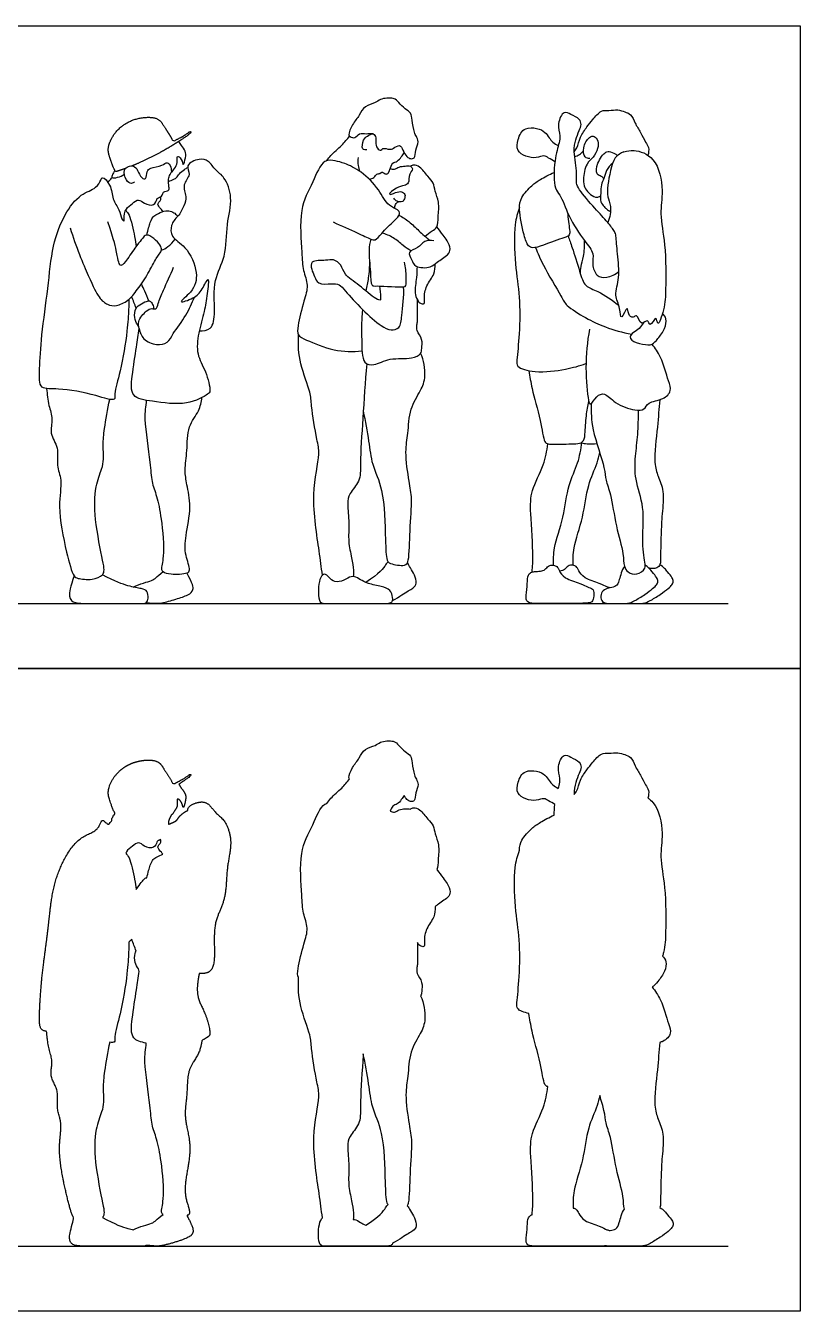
# Model space of a CAD drawing. Header units: millimetres. Extents: x 1 to 7, y 0.3 to 34.9.
# Drawn here: x 3.062 to 5.786, y 20.38 to 24.901 of the extents above; entities that cross this region are included whole.
import ezdxf

# ---------------------------------------------------------------- set-up
doc = ezdxf.new("R2010")
doc.units = ezdxf.units.MM
for name, color, linetype, true_color in [('AG-DIAGRAM', 7, 'Continuous', 0xfecc66), ('AG-OUTLINE', 7, 'Continuous', 0x8000ff), ('AG-PEOPLE', 7, 'Continuous', 0x66ccff), ('X-VPRT', 6, 'Continuous', 0xff00ff)]:
    doc.layers.add(name, color=color, linetype=linetype, true_color=true_color)

msp = doc.modelspace()

# ---------------------------------------------------------------- linework, layer by layer
at = {"layer": 'AG-DIAGRAM'}
for points in [[(1.2653, 22.8691), (5.5325, 22.8691)], [(1.2653, 20.6085), (5.5325, 20.6085)]]:
    msp.add_lwpolyline(points, dxfattribs=at)
at = {"layer": 'AG-OUTLINE'}
for points, knots in [([(4.502, 21.8028), (4.5043, 21.8047), (4.5159, 21.8149), (4.5476, 21.8328), (4.5585, 21.855), (4.5444, 21.8855), (4.5302, 21.9036), (4.5153, 21.9237), (4.5075, 21.9333), (4.5119, 21.9414), (4.5117, 21.9693), (4.5182, 22.0203), (4.5005, 22.0571), (4.498, 22.0889), (4.476, 22.1103), (4.4504, 22.1449), (4.4277, 22.1529), (4.4188, 22.1484), (4.4152, 22.146), (4.41, 22.1483), (4.3959, 22.1466), (4.375, 22.1456), (4.3598, 22.1327), (4.3484, 22.1369), (4.3438, 22.1393), (4.3461, 22.146), (4.3524, 22.1596), (4.3694, 22.162), (4.3833, 22.1796), (4.3902, 22.1887), (4.3933, 22.1936), (4.3962, 22.1884), (4.4031, 22.178), (4.4148, 22.1718), (4.4325, 22.1735), (4.4322, 22.2042), (4.4458, 22.2315), (4.4358, 22.2516), (4.4274, 22.266), (4.4207, 22.3084), (4.4183, 22.3342), (4.395, 22.3479), (4.3733, 22.3702), (4.3576, 22.3894), (4.3073, 22.3842), (4.2928, 22.3676), (4.2517, 22.3605), (4.2365, 22.3237), (4.2106, 22.2959), (4.1964, 22.2593), (4.1997, 22.2538), (4.2011, 22.2526), (4.1923, 22.2413), (4.1756, 22.2201), (4.1342, 22.1857), (4.1258, 22.1726), (4.1214, 22.1663), (4.1189, 22.1656), (4.0986, 22.1569), (4.0706, 22.0836), (4.02, 21.996), (4.0342, 21.8449), (4.0351, 21.782), (4.0583, 21.7262), (4.0392, 21.6724), (4.0191, 21.5887), (4.0165, 21.5608), (4.0209, 21.5534), (4.0202, 21.5193), (4.022, 21.454), (4.0656, 21.3506), (4.0653, 21.3055), (4.0849, 21.1833), (4.0997, 21.1336), (4.0618, 20.989), (4.0952, 20.795), (4.1013, 20.737), (4.1055, 20.7085), (4.1009, 20.7046), (4.0935, 20.6887), (4.0895, 20.6461), (4.0935, 20.621), (4.098, 20.6148), (4.1025, 20.6085), (4.1163, 20.6085), (4.2004, 20.6085), (4.3099, 20.6085), (4.3466, 20.6085), (4.3518, 20.6162), (4.3525, 20.6195), (4.3652, 20.6252), (4.3947, 20.6466), (4.4287, 20.6638), (4.4377, 20.6771), (4.4309, 20.7102), (4.4153, 20.7315), (4.4079, 20.7473), (4.404, 20.7508), (4.4055, 20.7535), (4.4116, 20.7737), (4.4122, 20.8743), (4.4225, 20.9767), (4.41, 21.0363), (4.3944, 21.1433), (4.408, 21.2053), (4.4103, 21.2936), (4.4519, 21.3556), (4.4717, 21.4078), (4.4625, 21.4644), (4.451, 21.489), (4.4538, 21.4936), (4.4545, 21.506), (4.4595, 21.5383), (4.4357, 21.5662), (4.4378, 21.5896), (4.4411, 21.6038), (4.4402, 21.654), (4.4395, 21.6741), (4.4394, 21.6765), (4.442, 21.6709), (4.4508, 21.6621), (4.4676, 21.6608), (4.4617, 21.6851), (4.4696, 21.7276), (4.5011, 21.7654), (4.5021, 21.7909), (4.502, 21.8028)], [2.187071, 2.187071, 2.187071, 2.187071, 2.283401, 2.66386, 2.931815, 3.245631, 3.52645, 3.872841, 3.872841, 3.872841, 4.208731, 4.619867, 4.980589, 5.289709, 5.602007, 5.976421, 6.241024, 6.445112, 6.445112, 6.445112, 6.692851, 6.954512, 7.196615, 7.421501, 7.421501, 7.421501, 7.651966, 7.883214, 8.145457, 8.384148, 8.384148, 8.384148, 8.572297, 8.790205, 8.994123, 9.291147, 9.605549, 9.856839, 10.092253, 10.463053, 10.747649, 11.031175, 11.348213, 11.624481, 12.005769, 12.276047, 12.621033, 12.966296, 13.332101, 13.677759, 13.788735, 13.788735, 13.788735, 14.160342, 14.570413, 14.843773, 14.843773, 14.843773, 14.915356, 15.435761, 16.027583, 16.715013, 17.173084, 17.589776, 18.020547, 18.553775, 18.878544, 18.878544, 18.878544, 19.453829, 20.035929, 20.436639, 21.05203, 21.468918, 22.149184, 22.950796, 23.480406, 23.480406, 23.480406, 23.61399, 23.747575, 23.88116, 23.88116, 23.88116, 24.014744, 24.148329, 24.281913, 24.415498, 24.485582, 24.485582, 24.485582, 24.540978, 24.646024, 24.751069, 24.856114, 24.96116, 25.046778, 25.046778, 25.046778, 25.156769, 25.660265, 26.240494, 26.69478, 27.272853, 27.736549, 28.261092, 28.746229, 29.166413, 29.680072, 29.680072, 29.680072, 29.900726, 30.221491, 30.558355, 30.815954, 31.039724, 31.497176, 31.56443, 31.56443, 31.56443, 31.809207, 31.99828, 32.245382, 32.623035, 33.018217, 33.358312, 33.358312, 33.358312, 33.358312]), ([(5.3019, 21.6291), (5.3031, 21.6332), (5.3118, 21.6656), (5.313, 21.7133), (5.3147, 21.8711), (5.2898, 21.9775), (5.307, 22.0587), (5.2888, 22.1534), (5.2566, 22.1807), (5.2501, 22.185), (5.2531, 22.1934), (5.255, 22.2133), (5.2413, 22.2309), (5.2249, 22.2662), (5.2043, 22.2962), (5.1931, 22.3303), (5.1684, 22.3375), (5.1446, 22.3468), (5.1133, 22.3411), (5.085, 22.3452), (5.0555, 22.3097), (5.0355, 22.2852), (5.0113, 22.2501), (5.0024, 22.2109), (4.9948, 22.2016), (4.9915, 22.1971), (4.9907, 22.2142), (4.9947, 22.238), (5.0085, 22.2711), (5.0174, 22.293), (5.0108, 22.3141), (4.9796, 22.3276), (4.953, 22.3434), (4.9297, 22.2948), (4.9433, 22.2534), (4.9397, 22.2357), (4.9361, 22.2225), (4.9352, 22.219), (4.9282, 22.2219), (4.9146, 22.2302), (4.9034, 22.2468), (4.8882, 22.2679), (4.8644, 22.2812), (4.8108, 22.2829), (4.7926, 22.2421), (4.7856, 22.2019), (4.8215, 22.1786), (4.8577, 22.1736), (4.8844, 22.1868), (4.9012, 22.1743), (4.9163, 22.1667), (4.9233, 22.1619), (4.9218, 22.15), (4.9207, 22.1371), (4.9203, 22.1246), (4.9037, 22.1176), (4.8716, 22.0997), (4.8413, 22.0801), (4.8044, 22.0387), (4.7988, 22.0152), (4.7988, 22.0012), (4.7922, 21.9814), (4.7784, 21.9409), (4.7816, 21.7986), (4.8015, 21.6879), (4.7991, 21.5623), (4.7903, 21.4689), (4.7871, 21.441), (4.8141, 21.4307), (4.8321, 21.4272), (4.8353, 21.4063), (4.8411, 21.3636), (4.8729, 21.2579), (4.884, 21.1774), (4.8932, 21.171), (4.8986, 21.17), (4.895, 21.1451), (4.8865, 21.0942), (4.8366, 21.0042), (4.8371, 20.9272), (4.8482, 20.7777), (4.8447, 20.7414), (4.8433, 20.7194), (4.8419, 20.7191), (4.8368, 20.7171), (4.8264, 20.7071), (4.8264, 20.6686), (4.8188, 20.6257), (4.8286, 20.6085), (4.8708, 20.6085), (4.9174, 20.6085), (4.9447, 20.6085), (4.9447, 20.6085), (4.9638, 20.6085), (5.0115, 20.6085), (5.0795, 20.6085), (5.0986, 20.6096), (5.1041, 20.6099), (5.1044, 20.6098), (5.1133, 20.6085), (5.1346, 20.6085), (5.1596, 20.6085), (5.1687, 20.6089), (5.169, 20.609), (5.1762, 20.6085), (5.1973, 20.6085), (5.2369, 20.6085), (5.2545, 20.6155), (5.2954, 20.6406), (5.3242, 20.6626), (5.3363, 20.6743), (5.3415, 20.6864), (5.3366, 20.6995), (5.3212, 20.7175), (5.3055, 20.7368), (5.2925, 20.7447), (5.2925, 20.745), (5.2956, 20.7527), (5.2947, 20.7804), (5.2966, 20.8522), (5.2995, 20.9229), (5.3094, 21.0022), (5.2856, 21.0566), (5.2694, 21.1054), (5.2852, 21.233), (5.2892, 21.2933), (5.2924, 21.3253), (5.2959, 21.3264), (5.314, 21.3331), (5.3361, 21.3573), (5.3211, 21.3929), (5.2984, 21.4776), (5.2764, 21.506), (5.265, 21.5205), (5.2712, 21.5238), (5.287, 21.5408), (5.3112, 21.574), (5.3177, 21.6098), (5.3072, 21.6236), (5.3019, 21.6291)], [-3.848394, -3.848394, -3.848394, -3.848394, -3.777425, -3.281617, -2.569018, -1.967914, -1.445652, -0.835992, -0.693838, -0.693838, -0.693838, -0.395509, -0.128331, 0.226288, 0.58158, 0.911751, 1.188791, 1.47733, 1.796423, 2.092109, 2.464789, 2.79657, 3.171245, 3.530256, 3.764979, 3.764979, 3.764979, 4.138639, 4.477018, 4.74996, 4.998026, 5.332466, 5.613697, 5.989416, 6.366163, 6.651914, 6.744037, 6.744037, 6.744037, 7.018815, 7.272397, 7.566256, 7.909122, 8.21414, 8.63002, 8.99711, 9.293761, 9.631805, 9.931241, 10.178751, 10.469715, 10.469715, 10.469715, 10.66771, 10.66771, 10.66771, 11.08967, 11.441663, 11.861722, 12.188596, 12.188596, 12.188596, 12.642846, 13.315243, 13.938809, 14.589228, 15.139154, 15.413108, 15.744054, 15.744054, 15.744054, 16.200854, 16.814377, 17.315794, 17.517844, 17.517844, 17.517844, 17.992659, 18.543393, 19.047882, 19.728341, 20.098449, 20.098449, 20.098449, 20.136262, 20.237584, 20.338905, 20.440226, 20.541547, 20.642868, 20.740655, 20.740655, 20.740655, 20.740685, 20.842006, 20.943328, 20.946039, 20.946039, 20.946039, 20.949657, 21.042219, 21.107796, 21.110132, 21.110132, 21.110132, 21.172179, 21.264741, 21.357302, 21.449864, 21.542425, 21.634987, 21.727548, 21.82011, 21.912671, 22.005233, 22.005233, 22.005233, 22.014612, 22.341657, 22.829456, 23.324241, 23.831898, 24.260514, 24.668867, 25.308771, 25.872713, 25.872713, 25.872713, 25.955921, 26.31349, 26.654445, 27.188236, 27.61454, 27.61454, 27.61454, 27.91997, 28.296051, 28.628719, 28.903938, 28.903938, 28.903938, 28.903938]), ([(3.5444, 21.9871), (3.537, 21.9846), (3.5203, 21.9761), (3.5097, 21.9702), (3.5008, 21.953), (3.492, 21.9231), (3.4873, 21.9044), (3.4853, 21.9043), (3.4791, 21.902), (3.4701, 21.8895), (3.458, 21.8747), (3.45, 21.8636), (3.4485, 21.8756), (3.4455, 21.8968), (3.4285, 21.9768), (3.4179, 21.986), (3.4136, 21.9914), (3.4143, 21.9928), (3.42, 22.003), (3.4363, 22.0139), (3.4591, 22.0341), (3.4782, 22.0132), (3.5143, 22.0047), (3.523, 22.0297), (3.5253, 22.0344), (3.5321, 22.0367), (3.5354, 22.0387), (3.5369, 22.0359), (3.5397, 22.0284), (3.5288, 22.0212), (3.5245, 22.0088), (3.5401, 21.9942), (3.5427, 21.9894), (3.5444, 21.9871)], [-0.312667, -0.312667, -0.312667, -0.312667, -0.243125, -0.162083, -0.081042, 0, 0, 0, 0.064417, 0.230812, 0.373956, 0.373956, 0.373956, 0.722464, 1.231886, 1.494615, 1.494615, 1.494615, 1.541019, 1.85323, 2.141178, 2.427314, 2.753558, 3.019275, 3.156704, 3.314893, 3.314893, 3.314893, 3.493216, 3.689687, 3.883279, 4.138878, 4.308957, 4.308957, 4.308957, 4.308957]), ([(3.4859, 21.323), (3.4831, 21.3009), (3.4756, 21.2582), (3.5011, 21.105), (3.5025, 21.0393), (3.5246, 20.9832), (3.5398, 20.9063), (3.5518, 20.7801), (3.5361, 20.7293), (3.5421, 20.7225), (3.5452, 20.7205), (3.5191, 20.7019), (3.5175, 20.688), (3.4632, 20.6793), (3.4401, 20.6664), (3.4344, 20.6676), (3.4096, 20.6736), (3.377, 20.6854), (3.3314, 20.7095), (3.336, 20.7146), (3.3388, 20.7286), (3.3313, 20.7644), (3.3025, 20.9067), (3.3032, 21.0149), (3.3296, 21.0797), (3.3374, 21.1161), (3.3321, 21.1675), (3.3388, 21.2248), (3.3494, 21.2926), (3.3574, 21.3264), (3.3646, 21.3251), (3.3779, 21.3249), (3.3718, 21.3517), (3.3979, 21.4297), (3.419, 21.5633), (3.424, 21.6403), (3.4244, 21.6662), (3.4244, 21.6782), (3.428, 21.6812), (3.4315, 21.6846), (3.4349, 21.6882), (3.4372, 21.6813), (3.4421, 21.6675), (3.4476, 21.6537), (3.4505, 21.6468), (3.4489, 21.6444), (3.4433, 21.6328), (3.4452, 21.6057), (3.4535, 21.591), (3.4585, 21.5843), (3.4591, 21.5813), (3.4599, 21.5783), (3.4608, 21.5753), (3.4574, 21.5537), (3.4508, 21.5104), (3.4364, 21.4116), (3.4287, 21.3373), (3.4664, 21.3264), (3.4859, 21.323)], [0, 0, 0, 0, 0.473626, 1.187249, 1.665364, 2.093402, 2.615255, 3.277683, 3.674272, 3.854083, 3.854083, 3.854083, 4.0679, 4.281717, 4.281717, 4.281717, 4.341293, 4.518779, 4.518779, 4.518779, 4.766187, 5.105886, 5.803751, 6.423706, 6.890904, 7.239623, 7.64286, 8.087541, 8.678364, 8.678364, 8.678364, 8.850243, 9.105646, 9.631241, 10.32172, 10.82622, 11.172531, 11.172531, 11.172531, 11.222823, 11.222823, 11.222823, 11.493892, 11.767417, 11.767417, 11.767417, 11.868134, 12.19564, 12.485749, 12.485749, 12.485749, 12.593782, 12.593782, 12.593782, 13.063318, 13.651696, 14.123507, 14.480557, 14.480557, 14.480557, 14.480557]), ([(4.2492, 21.2857), (4.2555, 21.2504), (4.2697, 21.1807), (4.2774, 21.0949), (4.3237, 21.0091), (4.3261, 20.8507), (4.3295, 20.7681), (4.335, 20.7565), (4.3362, 20.755), (4.3338, 20.7529), (4.3251, 20.7407), (4.3077, 20.7134), (4.2577, 20.6826), (4.2503, 20.6857), (4.2374, 20.6935), (4.2236, 20.7022), (4.2153, 20.7031), (4.214, 20.7031), (4.2147, 20.7108), (4.2159, 20.727), (4.2083, 20.7703), (4.1948, 20.8271), (4.2008, 20.8901), (4.1923, 20.9577), (4.1982, 20.9967), (4.2412, 21.0388), (4.2373, 21.1067), (4.2442, 21.2104), (4.2487, 21.2771), (4.2492, 21.2857)], [0, 0, 0, 0, 0.590024, 1.108212, 1.671123, 2.393172, 2.803459, 2.887212, 2.887212, 2.887212, 2.930975, 3.032876, 3.032876, 3.032876, 3.128509, 3.262094, 3.286281, 3.286281, 3.286281, 3.560105, 3.932292, 4.368269, 4.826497, 5.292273, 5.642305, 6.056301, 6.510064, 7.224911, 7.330964, 7.330964, 7.330964, 7.330964]), ([(4.9873, 20.7429), (4.987, 20.7634), (4.9859, 20.806), (5.0253, 20.9129), (5.0356, 21.0236), (5.0691, 21.0896), (5.0785, 21.1267), (5.0809, 21.1387), (5.087, 21.119), (5.1003, 21.0759), (5.1003, 21.0425), (5.1229, 20.989), (5.1358, 20.8814), (5.1659, 20.7878), (5.1647, 20.7507), (5.1679, 20.739), (5.168, 20.7387), (5.1584, 20.7266), (5.1486, 20.6851), (5.1398, 20.6681), (5.1248, 20.6652), (5.117, 20.6636), (5.1164, 20.6635), (5.1133, 20.6645), (5.1031, 20.6671), (5.0869, 20.6779), (5.0208, 20.6978), (5.007, 20.7256), (4.9987, 20.7397), (4.992, 20.7424), (4.9873, 20.7429)], [0, 0, 0, 0, 0.436517, 1.026564, 1.62017, 2.133633, 2.371309, 2.371309, 2.371309, 2.657492, 3.040659, 3.460384, 4.065953, 4.641886, 5.02383, 5.033539, 5.033539, 5.033539, 5.1261, 5.218662, 5.311223, 5.318403, 5.318403, 5.318403, 5.37056, 5.471881, 5.573202, 5.674523, 5.775844, 5.872055, 5.872055, 5.872055, 5.872055])]:
    msp.add_open_spline(points, degree=3, knots=knots, dxfattribs=at)
msp.add_rational_spline([(3.6722, 21.5674), (3.6855, 21.5668), (3.7206, 21.5698), (3.7287, 21.6392), (3.7189, 21.7479), (3.7693, 21.8275), (3.7661, 21.9425), (3.7921, 22.0319), (3.7641, 22.1081), (3.7296, 22.1304), (3.7057, 22.1676), (3.6731, 22.1752), (3.6326, 22.1573), (3.6316, 22.1438), (3.6318, 22.1417), (3.6276, 22.1397), (3.6196, 22.1351), (3.601, 22.1207), (3.5935, 22.1053), (3.5825, 22.1006), (3.5703, 22.0947), (3.5638, 22.0927), (3.5637, 22.0954), (3.564, 22.105), (3.569, 22.1166), (3.5729, 22.1234), (3.575, 22.1264), (3.575, 22.1264), (3.5767, 22.1256), (3.5857, 22.141), (3.5983, 22.1567), (3.5901, 22.1884), (3.6122, 22.1723), (3.6154, 22.1403), (3.625, 22.1792), (3.6257, 22.1986), (3.6089, 22.2196), (3.6035, 22.2289), (3.6004, 22.2336), (3.6224, 22.2477), (3.6488, 22.266), (3.6385, 22.269), (3.6274, 22.2579), (3.6013, 22.2444), (3.5846, 22.2359), (3.5834, 22.2352), (3.582, 22.2351), (3.5807, 22.2356), (3.5793, 22.236), (3.5783, 22.2369), (3.5777, 22.2382), (3.5696, 22.2548), (3.5477, 22.2852), (3.5277, 22.324), (3.435, 22.3161), (3.3829, 22.2746), (3.3617, 22.2429), (3.3484, 22.2069), (3.3578, 22.1749), (3.3684, 22.1447), (3.3757, 22.1306), (3.3718, 22.1264), (3.3674, 22.1171), (3.3633, 22.1083), (3.3652, 22.1065), (3.3653, 22.1064), (3.3641, 22.1046), (3.3615, 22.1011), (3.3542, 22.0941), (3.3501, 22.0911), (3.3437, 22.0998), (3.3305, 22.1112), (3.3254, 22.0952), (3.3096, 22.0662), (3.2503, 22.0493), (3.1948, 21.9744), (3.1531, 21.8646), (3.1412, 21.7154), (3.117, 21.5594), (3.1104, 21.4384), (3.1092, 21.3959), (3.1141, 21.3695), (3.1288, 21.3653), (3.1352, 21.3644), (3.137, 21.3446), (3.1405, 21.3051), (3.16, 21.2579), (3.1427, 21.2055), (3.1808, 21.1567), (3.1671, 21.0937), (3.1929, 21.0406), (3.1711, 20.9466), (3.2027, 20.7968), (3.223, 20.7188), (3.2316, 20.706), (3.2191, 20.6675), (3.2104, 20.6273), (3.2319, 20.6085), (3.29, 20.6085), (3.387, 20.6085), (3.4679, 20.6085), (3.4817, 20.6085), (3.4861, 20.612), (3.4865, 20.6124), (3.5163, 20.6085), (3.5373, 20.6085), (3.5908, 20.6234), (3.6364, 20.6393), (3.6535, 20.6543), (3.6503, 20.6769), (3.6289, 20.7162), (3.6349, 20.7184), (3.6429, 20.7269), (3.62, 20.7816), (3.6232, 20.8476), (3.6464, 20.9479), (3.6285, 21.0253), (3.6196, 21.0784), (3.6313, 21.1469), (3.6285, 21.2313), (3.6734, 21.2834), (3.6791, 21.3169), (3.6818, 21.3328), (3.6903, 21.337), (3.7052, 21.3458), (3.714, 21.3559), (3.6958, 21.4291), (3.6608, 21.4836), (3.6657, 21.5367), (3.6716, 21.5648), (3.6722, 21.5674)], [1, 1, 1, 1, 1, 1, 1, 1, 1, 1, 1, 1, 1, 1, 1, 1, 1, 1, 1, 1, 1, 1, 1, 1, 1, 1, 1, 1, 1, 1, 1, 1, 1, 1, 1, 1, 1, 1, 1, 1, 1, 1, 1, 1, 1, 0.948079078782, 0.948079078782, 1, 0.948079078782, 0.948079078782, 1, 1, 1, 1, 1, 1, 1, 1, 1, 1, 1, 1, 1, 1, 1, 1, 1, 1, 1, 1, 1, 1, 1, 1, 1, 1, 1, 1, 1, 1, 1, 1, 1, 1, 1, 1, 1, 1, 1, 1, 1, 1, 1, 1, 1, 1, 1, 1, 1, 1, 1, 1, 1, 1, 1, 1, 1, 1, 1, 1, 1, 1, 1, 1, 1, 1, 1, 1, 1, 1, 1, 1, 1, 1, 1, 1, 1, 1, 1, 1, 1], degree=3, knots=[0, 0, 0, 0, 0.365593, 0.814422, 1.419154, 1.973059, 2.584805, 3.147966, 3.643372, 4.011227, 4.380572, 4.710253, 5.099886, 5.167484, 5.167484, 5.167484, 5.383744, 5.662801, 5.896905, 6.091759, 6.353692, 6.353692, 6.353692, 6.441869, 6.682099, 6.875425, 6.875425, 6.875425, 6.881219, 7.107692, 7.390986, 7.655469, 7.894966, 8.151043, 8.441254, 8.716248, 9.00413, 9.239997, 9.239997, 9.239997, 9.665725, 9.76957, 10.005483, 10.342627, 10.342627, 10.342627, 10.356297, 10.356297, 10.356297, 10.369968, 10.369968, 10.369968, 10.778924, 11.142321, 11.670232, 12.143494, 12.497492, 12.8419, 13.177632, 13.558393, 13.558393, 13.558393, 13.797367, 13.975464, 13.98659, 13.98659, 13.98659, 14.134383, 14.359683, 14.359683, 14.359683, 14.606909, 14.798919, 15.120294, 15.559806, 16.107157, 16.733239, 17.442714, 18.186183, 18.81613, 19.189637, 19.483132, 19.643888, 19.643888, 19.643888, 20.090979, 20.498476, 20.906287, 21.339944, 21.787985, 22.214835, 22.770408, 23.508442, 24.050329, 24.050329, 24.050329, 24.227815, 24.405301, 24.582787, 24.760273, 24.937759, 25.115245, 25.134831, 25.134831, 25.134831, 25.299212, 25.463594, 25.627976, 25.792357, 25.956739, 25.956739, 25.956739, 26.17282, 26.591064, 27.074373, 27.660161, 28.17277, 28.590514, 29.071318, 29.598956, 30.065073, 30.467943, 30.467943, 30.467943, 30.658141, 30.879562, 31.359501, 31.83687, 32.333515, 32.382573, 32.382573, 32.382573, 32.382573], dxfattribs=at)
at = {"layer": 'AG-PEOPLE'}
for points, knots in [([(4.2622, 24.4643), (4.2572, 24.4644), (4.2412, 24.4634), (4.2489, 24.5018), (4.2616, 24.5127), (4.2863, 24.5264), (4.2946, 24.5061), (4.2926, 24.4911), (4.2955, 24.4702), (4.312, 24.4596), (4.3168, 24.4733), (4.3431, 24.4642), (4.355, 24.469), (4.3787, 24.4867), (4.3886, 24.4624), (4.401, 24.4397), (4.4148, 24.4324), (4.4325, 24.4341), (4.4322, 24.4648), (4.4458, 24.4921), (4.4358, 24.5122), (4.4274, 24.5266), (4.4207, 24.569), (4.4183, 24.5948), (4.395, 24.6085), (4.3733, 24.6308), (4.3576, 24.65), (4.3073, 24.6448), (4.2928, 24.6282), (4.2517, 24.6211), (4.2365, 24.5843), (4.2106, 24.5565), (4.1956, 24.5178), (4.2027, 24.5113), (4.2214, 24.5021), (4.2344, 24.5264), (4.2594, 24.5194), (4.2787, 24.5237), (4.2827, 24.5212), (4.2846, 24.5204)], [0, 0, 0, 0, 0.221115, 0.535969, 0.786957, 1.055469, 1.282243, 1.511109, 1.770145, 1.985023, 2.157505, 2.434744, 2.650744, 2.922094, 3.177342, 3.472612, 3.690521, 3.894438, 4.191463, 4.505865, 4.757154, 4.992569, 5.363369, 5.647965, 5.931491, 6.248529, 6.524797, 6.906085, 7.176362, 7.521349, 7.866611, 8.232416, 8.578074, 8.736, 8.967537, 9.231391, 9.509609, 9.757099, 9.896365, 9.896365, 9.896365, 9.896365]), ([(5.1663, 24.4574), (5.1777, 24.461), (5.2025, 24.4669), (5.2839, 24.44), (5.307, 24.3193), (5.2898, 24.2381), (5.3147, 24.1317), (5.313, 23.9739), (5.3115, 23.9136), (5.2839, 23.8343), (5.2814, 23.8878), (5.2568, 23.8353), (5.2515, 23.8744), (5.2249, 23.8401), (5.2128, 23.8916), (5.1981, 23.8708), (5.1793, 23.8846), (5.1808, 23.9244), (5.1537, 23.8554), (5.1538, 23.914), (5.1298, 23.9529), (5.154, 24.0175), (5.1423, 24.0954), (5.1393, 24.1607), (5.1338, 24.1778), (5.1074, 24.2129), (5.0642, 24.2569), (5.0095, 24.3217), (4.9971, 24.3476), (5.0029, 24.3829), (4.9879, 24.458), (4.9947, 24.4986), (5.0085, 24.5317), (5.0174, 24.5536), (5.0108, 24.5747), (4.9796, 24.5882), (4.953, 24.604), (4.9297, 24.5554), (4.9433, 24.514), (4.9379, 24.4875), (4.9198, 24.427), (4.9179, 24.3271), (4.945, 24.3072), (4.9699, 24.2279), (5.0242, 24.1473), (5.0633, 24.102), (5.0518, 24.062), (5.0683, 24.0191), (5.1044, 24.0117), (5.136, 24.026), (5.1483, 24.0365)], [0, 0, 0, 0, 0.343554, 0.835992, 1.445652, 1.967914, 2.569018, 3.281617, 3.777425, 4.186505, 4.426837, 4.733414, 4.96167, 5.228283, 5.551923, 5.759141, 6.011184, 6.266473, 6.609438, 6.925536, 7.328624, 7.783516, 8.307047, 8.760284, 8.99687, 9.358313, 9.829959, 10.355613, 10.648656, 10.98273, 11.484424, 11.858083, 12.196463, 12.469404, 12.71747, 13.051911, 13.333141, 13.70886, 14.085607, 14.371358, 14.835205, 15.394714, 15.708892, 16.219154, 16.800922, 17.224907, 17.578014, 17.942441, 18.278496, 18.633978, 18.633978, 18.633978, 18.633978]), ([(4.9915, 24.4577), (4.9948, 24.4622), (5.0024, 24.4715), (5.0113, 24.5107), (5.0355, 24.5458), (5.0555, 24.5703), (5.085, 24.6058), (5.1133, 24.6017), (5.1446, 24.6074), (5.1684, 24.5981), (5.1931, 24.5909), (5.2043, 24.5568), (5.2249, 24.5268), (5.2413, 24.4915), (5.255, 24.4739), (5.2531, 24.454), (5.2501, 24.4456)], [0, 0, 0, 0, 0.234723, 0.593735, 0.96841, 1.30019, 1.67287, 1.968556, 2.28765, 2.576188, 2.853228, 3.183399, 3.538691, 3.89331, 4.160489, 4.458818, 4.458818, 4.458818, 4.458818]), ([(4.1214, 24.4269), (4.1258, 24.4332), (4.1342, 24.4463), (4.1756, 24.4807), (4.1923, 24.5019), (4.2011, 24.5132)], [0, 0, 0, 0, 0.27336, 0.683432, 1.055039, 1.055039, 1.055039, 1.055039]), ([(4.9233, 24.4225), (4.9163, 24.4273), (4.9012, 24.4349), (4.8844, 24.4474), (4.8577, 24.4342), (4.8215, 24.4392), (4.7856, 24.4625), (4.7926, 24.5027), (4.8108, 24.5435), (4.8644, 24.5418), (4.8882, 24.5285), (4.9034, 24.5074), (4.9146, 24.4908), (4.9282, 24.4825), (4.9352, 24.4796)], [0, 0, 0, 0, 0.290964, 0.538474, 0.83791, 1.175954, 1.472604, 1.839694, 2.255575, 2.560592, 2.903458, 3.197318, 3.4509, 3.725677, 3.725677, 3.725677, 3.725677]), ([(5.0458, 24.4338), (5.0403, 24.4344), (5.0259, 24.4363), (5.0197, 24.4741), (5.0415, 24.5092), (5.0627, 24.516), (5.0767, 24.495), (5.0757, 24.4689), (5.0595, 24.4367), (5.0315, 24.4182), (5.0211, 24.3607), (5.0271, 24.3323), (5.0411, 24.3122), (5.0646, 24.2962), (5.0764, 24.299), (5.0818, 24.3012), (5.0841, 24.3027)], [0, 0, 0, 0, 0.234314, 0.56416, 0.929623, 1.168151, 1.428605, 1.720928, 2.055475, 2.385267, 2.811509, 3.119332, 3.401048, 3.698607, 3.887933, 4.053718, 4.053718, 4.053718, 4.053718]), ([(3.4443, 24.3515), (3.4412, 24.3491), (3.4328, 24.3434), (3.4123, 24.357), (3.4044, 24.3949), (3.4221, 24.4075), (3.4417, 24.41), (3.4575, 24.3931), (3.4654, 24.365), (3.4877, 24.3589), (3.4863, 24.3897), (3.5009, 24.4022), (3.5412, 24.4062), (3.5591, 24.4257), (3.575, 24.4057), (3.5726, 24.3793), (3.5857, 24.4016), (3.5983, 24.4173), (3.5901, 24.449), (3.6122, 24.4329), (3.6154, 24.4009), (3.625, 24.4398), (3.6257, 24.4592), (3.6089, 24.4802), (3.6035, 24.4895), (3.6004, 24.4942)], [0, 0, 0, 0, 0.200393, 0.46673, 0.80905, 1.057914, 1.300248, 1.567485, 1.880027, 2.094791, 2.377926, 2.622744, 2.989036, 3.254451, 3.514702, 3.7542, 3.980672, 4.263967, 4.52845, 4.767947, 5.024024, 5.314235, 5.589229, 5.877111, 6.112977, 6.112977, 6.112977, 6.112977]), ([(4.993, 24.4406), (4.9987, 24.4422), (5.0099, 24.4469), (5.0196, 24.4561), (5.0236, 24.4613)], [0, 0, 0, 0, 0.2423379, 0.4970692, 0.4970692, 0.4970692, 0.4970692]), ([(3.6722, 23.828), (3.6855, 23.8274), (3.7206, 23.8304), (3.7287, 23.8998), (3.7189, 24.0085), (3.7693, 24.0881), (3.7661, 24.2031), (3.7921, 24.2925), (3.7641, 24.3687), (3.7296, 24.391), (3.7057, 24.4282), (3.6731, 24.4358), (3.6197, 24.4122), (3.6465, 24.3763), (3.6094, 24.3426), (3.6294, 24.3001), (3.6187, 24.2668), (3.6059, 24.2416), (3.5971, 24.2308)], [0, 0, 0, 0, 0.365593, 0.814422, 1.419154, 1.973059, 2.584805, 3.147966, 3.643372, 4.011227, 4.380572, 4.710253, 5.099886, 5.419057, 5.78806, 6.1595, 6.496982, 6.871627, 6.871627, 6.871627, 6.871627]), ([(4.143, 24.2109), (4.1714, 24.1981), (4.2251, 24.1741), (4.2733, 24.1511), (4.2924, 24.1444), (4.3145, 24.1733), (4.3565, 24.2135), (4.3812, 24.2378), (4.3698, 24.2572), (4.3349, 24.2667), (4.3044, 24.3282), (4.2458, 24.3883), (4.1852, 24.4176), (4.152, 24.4257), (4.1051, 24.4345), (4.0706, 24.3442), (4.02, 24.2566), (4.0342, 24.1055), (4.0351, 24.0426), (4.0583, 23.9868), (4.0392, 23.933), (4.0191, 23.8493), (4.0155, 23.8106), (4.0532, 23.7942), (4.148, 23.7536), (4.2121, 23.7541), (4.2448, 23.7575)], [0, 0, 0, 0, 0.550037, 0.960168, 1.183585, 1.506546, 1.957358, 2.271025, 2.499046, 2.823434, 3.286291, 3.81627, 4.27553, 4.609872, 4.954234, 5.474639, 6.066461, 6.753891, 7.211962, 7.628653, 8.059425, 8.592653, 8.917422, 9.250585, 9.826149, 10.390948, 10.390948, 10.390948, 10.390948]), ([(4.2311, 24.4377), (4.2298, 24.4285), (4.23, 24.4096), (4.2339, 24.3958), (4.2365, 24.3892)], [0, 0, 0, 0, 0.3006435, 0.5628619, 0.5628619, 0.5628619, 0.5628619]), ([(4.2703, 24.3614), (4.276, 24.3623), (4.2877, 24.3655), (4.2955, 24.3815), (4.3085, 24.3798), (4.3149, 24.3897), (4.3248, 24.3787), (4.3381, 24.3792), (4.342, 24.3961), (4.3512, 24.4201), (4.3694, 24.4226), (4.3833, 24.4402), (4.3902, 24.4493), (4.3933, 24.4542)], [0, 0, 0, 0, 0.236366, 0.461263, 0.651201, 0.81547, 1.011421, 1.195256, 1.422112, 1.702377, 1.933624, 2.195868, 2.434559, 2.434559, 2.434559, 2.434559]), ([(5.0954, 24.3626), (5.0927, 24.3656), (5.0876, 24.3725), (5.0661, 24.3776), (5.0708, 24.4196), (5.0997, 24.4599), (5.1185, 24.4586), (5.1363, 24.4509), (5.1428, 24.4443)], [0, 0, 0, 0, 0.200888, 0.43776, 0.787504, 1.182846, 1.413855, 1.716285, 1.716285, 1.716285, 1.716285]), ([(5.1266, 24.4175), (5.1179, 24.4106), (5.102, 24.3941), (5.0976, 24.3629), (5.0843, 24.3424), (5.0862, 24.312), (5.0805, 24.2812), (5.097, 24.2649), (5.1051, 24.2554), (5.1142, 24.2499), (5.1188, 24.2478)], [0, 0, 0, 0, 0.330203, 0.646144, 0.923759, 1.238042, 1.553317, 1.8145, 2.019255, 2.243217, 2.243217, 2.243217, 2.243217]), ([(5.1663, 24.4574), (5.1551, 24.452), (5.1267, 24.4434), (5.1083, 24.3403), (5.1062, 24.3003), (5.1238, 24.266), (5.1167, 24.2267), (5.109, 24.2092)], [0, 0, 0, 0, 0.350904, 0.919829, 1.289813, 1.630019, 2.064491, 2.064491, 2.064491, 2.064491]), ([(3.4244, 23.9388), (3.4244, 23.9268), (3.424, 23.9009), (3.419, 23.8239), (3.3979, 23.6903), (3.3718, 23.6123), (3.3798, 23.5771), (3.2997, 23.6056), (3.1838, 23.6273), (3.1157, 23.6213), (3.1092, 23.6565), (3.1104, 23.699), (3.117, 23.82), (3.1412, 23.976), (3.1531, 24.1252), (3.1948, 24.235), (3.2503, 24.3099), (3.3096, 24.3268), (3.3254, 24.3558), (3.3312, 24.3739), (3.3648, 24.3389), (3.3648, 24.2913), (3.3917, 24.2557), (3.3973, 24.2242), (3.4083, 24.2098), (3.4077, 24.2196), (3.4075, 24.2222), (3.4072, 24.2338), (3.4125, 24.2586), (3.4363, 24.2745), (3.4591, 24.2947), (3.4782, 24.2738), (3.5143, 24.2653), (3.523, 24.2903), (3.5255, 24.2955), (3.5409, 24.3), (3.5454, 24.3134), (3.5475, 24.3179), (3.567, 24.3194), (3.5655, 24.3356), (3.562, 24.361), (3.569, 24.3772), (3.5729, 24.384), (3.575, 24.387)], [-10.598197, -10.598197, -10.598197, -10.598197, -10.251885, -9.747386, -9.056907, -8.531312, -8.275908, -7.805513, -7.138252, -6.698637, -6.405142, -6.031635, -5.401688, -4.658219, -3.948744, -3.322662, -2.775311, -2.335799, -2.014423, -1.822414, -1.473983, -1.065707, -0.684538, -0.349342, -0.164704, 0, 0, 0, 0.341233, 0.653445, 0.941393, 1.227529, 1.553773, 1.81949, 1.956919, 2.177546, 2.38746, 2.51, 2.739046, 2.949066, 3.24608, 3.48631, 3.679636, 3.679636, 3.679636, 3.679636]), ([(3.3757, 24.3912), (3.3718, 24.387), (3.3674, 24.3777), (3.3609, 24.3639), (3.3873, 24.3673), (3.4018, 24.3739), (3.4089, 24.3794)], [0, 0, 0, 0, 0.2389741, 0.4170714, 0.6734225, 0.9734049, 0.9734049, 0.9734049, 0.9734049]), ([(3.5638, 24.3533), (3.5703, 24.3553), (3.5825, 24.3612), (3.5935, 24.3659), (3.601, 24.3813), (3.6196, 24.3957), (3.6276, 24.4003), (3.6318, 24.4023)], [0, 0, 0, 0, 0.261932, 0.456786, 0.690891, 0.969948, 1.186207, 1.186207, 1.186207, 1.186207]), ([(4.3438, 24.3999), (4.3484, 24.3975), (4.3598, 24.3933), (4.375, 24.4062), (4.3959, 24.4072), (4.4154, 24.4096), (4.4264, 24.3961), (4.4077, 24.3798), (4.4119, 24.3456), (4.3917, 24.3378), (4.3676, 24.3352), (4.3281, 24.3006), (4.3644, 24.3155), (4.3826, 24.3199), (4.3986, 24.3092), (4.3942, 24.2914), (4.3881, 24.28), (4.3672, 24.2818), (4.3599, 24.2898), (4.3571, 24.2942)], [0, 0, 0, 0, 0.224887, 0.46699, 0.728651, 0.976389, 1.170581, 1.431453, 1.747651, 1.980618, 2.284363, 2.611531, 2.877039, 3.141579, 3.361847, 3.591807, 3.785534, 4.026118, 4.252008, 4.252008, 4.252008, 4.252008]), ([(4.4663, 24.1606), (4.4748, 24.1663), (4.4902, 24.1797), (4.5119, 24.192), (4.5117, 24.2299), (4.5182, 24.2809), (4.5005, 24.3177), (4.498, 24.3495), (4.476, 24.3709), (4.4504, 24.4055), (4.4277, 24.4135), (4.4188, 24.409), (4.4152, 24.4066)], [0, 0, 0, 0, 0.31652, 0.583951, 0.919841, 1.330977, 1.691699, 2.000819, 2.313117, 2.687531, 2.952134, 3.156222, 3.156222, 3.156222, 3.156222]), ([(4.968, 24.2436), (4.9679, 24.2249), (4.9755, 24.1858), (4.9767, 24.163), (4.9525, 24.1552), (4.8838, 24.1294), (4.847, 24.1169), (4.8273, 24.1264), (4.8125, 24.167), (4.795, 24.2557), (4.8027, 24.2975), (4.8413, 24.3407), (4.8716, 24.3603), (4.9037, 24.3782), (4.9203, 24.3852)], [0, 0, 0, 0, 0.448321, 0.695831, 0.960656, 1.462483, 1.817484, 2.051323, 2.421437, 2.968743, 3.344242, 3.764301, 4.116293, 4.538253, 4.538253, 4.538253, 4.538253]), ([(3.3501, 24.3517), (3.3542, 24.3547), (3.3615, 24.3617), (3.3641, 24.3652), (3.3653, 24.367)], [0, 0, 0, 0, 0.2252997, 0.3730924, 0.3730924, 0.3730924, 0.3730924]), ([(3.5444, 24.2477), (3.5427, 24.25), (3.5401, 24.2548), (3.5245, 24.2694), (3.5288, 24.2818), (3.5397, 24.289), (3.5369, 24.2965), (3.5354, 24.2993)], [0, 0, 0, 0, 0.1700793, 0.4256784, 0.6192708, 0.8157414, 0.9940647, 0.9940647, 0.9940647, 0.9940647]), ([(4.3607, 24.2588), (4.3601, 24.2633), (4.3608, 24.2732), (4.3687, 24.28), (4.3729, 24.2822)], [0, 0, 0, 0, 0.2099169, 0.4254521, 0.4254521, 0.4254521, 0.4254521]), ([(3.4136, 24.252), (3.4179, 24.2466), (3.4285, 24.2374), (3.4455, 24.1574), (3.4485, 24.1362), (3.45, 24.1242)], [0, 0, 0, 0, 0.26273, 0.772152, 1.120659, 1.120659, 1.120659, 1.120659]), ([(4.375, 24.2348), (4.3871, 24.2281), (4.411, 24.2132), (4.4448, 24.1789), (4.4704, 24.157), (4.4833, 24.1459)], [0, 0, 0, 0, 0.367066, 0.76064, 1.167202, 1.167202, 1.167202, 1.167202]), ([(4.7988, 24.2618), (4.7922, 24.242), (4.7784, 24.2015), (4.7816, 24.0592), (4.8015, 23.9485), (4.7991, 23.8229), (4.7903, 23.7295), (4.7867, 23.6985), (4.859, 23.6779), (4.9608, 23.6915), (5.009, 23.7046), (5.0326, 23.713)], [0, 0, 0, 0, 0.45425, 1.126647, 1.750213, 2.400632, 2.950558, 3.224512, 3.682472, 4.274892, 4.77221, 4.77221, 4.77221, 4.77221]), ([(3.5971, 24.2308), (3.5869, 24.2224), (3.5707, 24.1997), (3.572, 24.155), (3.6297, 24.1256), (3.6715, 24.0326), (3.6533, 23.9664), (3.587, 23.9199), (3.6581, 23.9436), (3.6808, 23.968), (3.7099, 24.0308), (3.6988, 23.9508), (3.6915, 23.8965), (3.6679, 23.8213), (3.6608, 23.7442), (3.6958, 23.6897), (3.714, 23.6165), (3.702, 23.6026), (3.6234, 23.5623), (3.5126, 23.5799), (3.428, 23.5913), (3.4364, 23.6722), (3.4508, 23.771), (3.4574, 23.8143), (3.4608, 23.8359)], [0, 0, 0, 0, 0.364342, 0.715889, 1.163981, 1.731739, 2.219352, 2.61515, 2.992908, 3.384258, 3.744449, 4.14784, 4.614678, 5.124472, 5.621117, 6.098486, 6.578425, 6.799846, 7.317296, 7.95215, 8.434664, 8.906474, 9.494853, 9.964389, 9.964389, 9.964389, 9.964389]), ([(4.4978, 24.1449), (4.487, 24.1466), (4.4617, 24.1465), (4.4447, 24.1173), (4.4013, 24.1082), (4.421, 24.0777), (4.429, 24.0493), (4.4891, 24.0483), (4.5069, 24.0704), (4.5476, 24.0934), (4.5585, 24.1156), (4.5444, 24.1461), (4.5302, 24.1642), (4.5153, 24.1843), (4.5075, 24.1939)], [0, 0, 0, 0, 0.325607, 0.650927, 0.979964, 1.27097, 1.571332, 1.974335, 2.283401, 2.66386, 2.931815, 3.245631, 3.52645, 3.872841, 3.872841, 3.872841, 3.872841]), ([(3.5393, 24.1113), (3.5473, 24.1147), (3.5627, 24.1229), (3.5802, 24.1407), (3.5871, 24.1509)], [0, 0, 0, 0, 0.2946175, 0.6457663, 0.6457663, 0.6457663, 0.6457663]), ([(4.2754, 24.1508), (4.2726, 24.1378), (4.2665, 24.1112), (4.2755, 24.0384), (4.275, 23.9833), (4.2997, 23.9879), (4.3908, 23.9798), (4.4006, 23.9858), (4.401, 24.0209), (4.3979, 24.0523), (4.394, 24.069)], [0, 0, 0, 0, 0.359066, 0.858006, 1.243599, 1.4979, 2.042051, 2.21069, 2.527319, 2.936011, 2.936011, 2.936011, 2.936011]), ([(4.4168, 24.1092), (4.4075, 24.1152), (4.3884, 24.1269), (4.3558, 24.1579), (4.3287, 24.1679), (4.3148, 24.1717)], [0, 0, 0, 0, 0.328592, 0.706549, 1.079663, 1.079663, 1.079663, 1.079663]), ([(4.9699, 24.1618), (4.9747, 24.148), (4.9841, 24.1206), (5.0103, 24.039), (5.0266, 23.9821), (5.0782, 23.9691), (5.1247, 23.9354), (5.148, 23.9178)], [0, 0, 0, 0, 0.379871, 0.913326, 1.338404, 1.733863, 2.271147, 2.271147, 2.271147, 2.271147]), ([(5.0135, 24.0272), (5.0134, 24.0363), (5.0137, 24.0554), (5.0263, 24.0905), (5.0284, 24.1268), (5.0278, 24.1452)], [0, 0, 0, 0, 0.299594, 0.647695, 1.073932, 1.073932, 1.073932, 1.073932]), ([(4.8553, 24.1209), (4.8638, 24.0999), (4.8787, 24.0611), (4.9458, 23.95), (4.9621, 23.9158), (5.0335, 23.8712), (5.0996, 23.8398), (5.162, 23.8219), (5.1933, 23.8161)], [0, 0, 0, 0, 0.47312, 1.113005, 1.476269, 1.98094, 2.485979, 3.047058, 3.047058, 3.047058, 3.047058]), ([(4.3066, 23.9857), (4.309, 23.9729), (4.3088, 23.9487), (4.3118, 23.9332), (4.2884, 23.9414), (4.2355, 23.9903), (4.1823, 24.0225), (4.1741, 24.06), (4.1439, 24.0821), (4.1188, 24.0734), (4.0618, 24.0784), (4.0667, 24.043), (4.0782, 24.0198), (4.0886, 23.9896), (4.1371, 23.9943), (4.1658, 23.9927), (4.1883, 23.9654), (4.2454, 23.9011), (4.3084, 23.8458), (4.3448, 23.8281), (4.3808, 23.8365), (4.3841, 23.8861), (4.3931, 23.9492), (4.391, 23.9826)], [0, 0, 0, 0, 0.355769, 0.53792, 0.766215, 1.260899, 1.709548, 2.048196, 2.367056, 2.666912, 3.058256, 3.34048, 3.641868, 3.935281, 4.312871, 4.611041, 4.931003, 5.465511, 5.994154, 6.34612, 6.646874, 7.022726, 7.592869, 7.592869, 7.592869, 7.592869]), ([(4.2713, 24.0733), (4.2709, 24.0536), (4.2686, 24.0178), (4.2613, 23.9841), (4.2581, 23.9688)], [0, 0, 0, 0, 0.4385141, 0.7828004, 0.7828004, 0.7828004, 0.7828004]), ([(4.4384, 24.0541), (4.4378, 24.0412), (4.4376, 24.0167), (4.4275, 23.9615), (4.4358, 23.945), (4.4394, 23.9371)], [0, 0, 0, 0, 0.35423, 0.770493, 1.061496, 1.061496, 1.061496, 1.061496]), ([(4.4394, 23.9371), (4.442, 23.9315), (4.4508, 23.9227), (4.4676, 23.9214), (4.4617, 23.9457), (4.4696, 23.9882), (4.5011, 24.026), (4.5021, 24.0515), (4.502, 24.0634)], [0, 0, 0, 0, 0.244776, 0.43385, 0.680951, 1.058605, 1.453787, 1.793882, 1.793882, 1.793882, 1.793882]), ([(3.4608, 23.8359), (3.4585, 23.844), (3.4535, 23.8623), (3.4845, 23.8983), (3.5033, 23.9093), (3.5223, 23.9007), (3.5276, 23.9283), (3.5479, 23.973), (3.5699, 24.0251), (3.5821, 24.0516)], [0, 0, 0, 0, 0.290863, 0.678237, 0.944258, 1.164593, 1.428541, 1.841487, 2.383103, 2.383103, 2.383103, 2.383103]), ([(3.4945, 23.9337), (3.4903, 23.945), (3.481, 23.9675), (3.4728, 23.9846), (3.4686, 23.9931)], [0, 0, 0, 0, 0.3497008, 0.6583655, 0.6583655, 0.6583655, 0.6583655]), ([(3.4505, 23.9074), (3.4476, 23.9143), (3.4421, 23.9281), (3.4372, 23.9419), (3.4349, 23.9488)], [0, 0, 0, 0, 0.2735252, 0.5445937, 0.5445937, 0.5445937, 0.5445937]), ([(3.4585, 23.8449), (3.4535, 23.8516), (3.4452, 23.8663), (3.4427, 23.9009), (3.4616, 23.921), (3.4855, 23.932), (3.499, 23.9356), (3.5091, 23.9201), (3.5117, 23.9105), (3.5122, 23.9053)], [0, 0, 0, 0, 0.290109, 0.617615, 0.914436, 1.211301, 1.409773, 1.640813, 1.86978, 1.86978, 1.86978, 1.86978]), ([(3.4608, 23.8359), (3.4632, 23.823), (3.4729, 23.7959), (3.5208, 23.7753), (3.5635, 23.784), (3.5798, 23.8205), (3.6287, 23.8835), (3.6467, 23.9251), (3.6555, 23.9468)], [0, 0, 0, 0, 0.363333, 0.767742, 1.125117, 1.478208, 1.992286, 2.477594, 2.477594, 2.477594, 2.477594]), ([(4.2465, 23.9028), (4.2459, 23.8978), (4.2426, 23.8651), (4.2438, 23.8014), (4.2441, 23.7113), (4.2899, 23.7045), (4.3427, 23.7359), (4.4172, 23.7264), (4.4533, 23.7458), (4.4544, 23.7659), (4.4595, 23.7989), (4.4357, 23.8268), (4.4378, 23.8502), (4.4411, 23.8644), (4.4402, 23.9146), (4.4395, 23.9347), (4.4394, 23.9371)], [1.249547, 1.249547, 1.249547, 1.249547, 1.349747, 1.892647, 2.399941, 2.723855, 3.166631, 3.660363, 3.995477, 4.235764, 4.556529, 4.893393, 5.150993, 5.374762, 5.832214, 5.899469, 5.899469, 5.899469, 5.899469]), ([(5.2344, 23.8562), (5.2297, 23.8495), (5.2235, 23.8359), (5.1732, 23.8078), (5.2099, 23.7824), (5.2501, 23.7783), (5.2661, 23.7789), (5.287, 23.8014), (5.3112, 23.8346), (5.3177, 23.8704), (5.3072, 23.8842), (5.3019, 23.8897)], [0, 0, 0, 0, 0.285492, 0.663491, 0.976425, 1.348794, 1.567354, 1.872784, 2.248864, 2.581532, 2.856751, 2.856751, 2.856751, 2.856751]), ([(5.0451, 23.8339), (5.0367, 23.7892), (5.0283, 23.7056), (5.0385, 23.5908), (5.0482, 23.5619), (5.0687, 23.6005), (5.1008, 23.6124), (5.1341, 23.5704), (5.2019, 23.5476), (5.2387, 23.5484), (5.2509, 23.5801), (5.3048, 23.5836), (5.3361, 23.6179), (5.3211, 23.6535), (5.2984, 23.7382), (5.2764, 23.7666), (5.265, 23.7811)], [0, 0, 0, 0, 0.67063, 1.283824, 1.505932, 1.836484, 2.143306, 2.542993, 3.032269, 3.355071, 3.65393, 4.062913, 4.420482, 4.761436, 5.295228, 5.721532, 5.721532, 5.721532, 5.721532]), ([(4.1055, 22.9691), (4.1013, 22.9976), (4.0952, 23.0556), (4.0618, 23.2496), (4.0997, 23.3942), (4.0849, 23.4439), (4.0653, 23.5661), (4.0656, 23.6112), (4.022, 23.7146), (4.0202, 23.7799), (4.0209, 23.814)], [0, 0, 0, 0, 0.52961, 1.331222, 2.011488, 2.428375, 3.043767, 3.444477, 4.026577, 4.601862, 4.601862, 4.601862, 4.601862]), ([(4.2492, 23.5463), (4.2555, 23.511), (4.2697, 23.4413), (4.2774, 23.3555), (4.3237, 23.2697), (4.3261, 23.1113), (4.3299, 23.0192), (4.3438, 23.008), (4.3974, 22.9981), (4.4115, 23.0216), (4.4122, 23.1349), (4.4225, 23.2373), (4.41, 23.2969), (4.3944, 23.4039), (4.408, 23.4659), (4.4103, 23.5542), (4.4519, 23.6162), (4.4717, 23.6684), (4.4625, 23.725), (4.451, 23.7496)], [0, 0, 0, 0, 0.590024, 1.108212, 1.671123, 2.393172, 2.803459, 3.027123, 3.426165, 3.686729, 4.190224, 4.770454, 5.22474, 5.802813, 6.266508, 6.791052, 7.276189, 7.696373, 8.210032, 8.210032, 8.210032, 8.210032]), ([(4.2612, 23.7124), (4.256, 23.6484), (4.248, 23.5267), (4.2373, 23.3673), (4.2412, 23.2994), (4.1982, 23.2573), (4.1923, 23.2183), (4.2008, 23.1507), (4.1948, 23.0877), (4.2083, 23.0309), (4.2159, 22.9876), (4.2147, 22.9714), (4.214, 22.9637)], [0, 0, 0, 0, 0.789276, 1.504123, 1.957885, 2.371881, 2.721913, 3.18769, 3.645918, 4.081895, 4.454081, 4.727905, 4.727905, 4.727905, 4.727905]), ([(4.8321, 23.6878), (4.8353, 23.6669), (4.8411, 23.6242), (4.8729, 23.5185), (4.8841, 23.4375), (4.8993, 23.4277), (4.9642, 23.431), (5.0256, 23.4292), (5.0296, 23.4664), (5.0325, 23.531), (5.039, 23.5636), (5.0427, 23.5804)], [0, 0, 0, 0, 0.456799, 1.070322, 1.57174, 1.783053, 2.228284, 2.656423, 2.965288, 3.428487, 3.840952, 3.840952, 3.840952, 3.840952]), ([(3.1352, 23.625), (3.137, 23.6052), (3.1405, 23.5657), (3.16, 23.5185), (3.1427, 23.4661), (3.1808, 23.4173), (3.1671, 23.3543), (3.1929, 23.3012), (3.1711, 23.2072), (3.2027, 23.0574), (3.2268, 22.965), (3.2455, 22.9562), (3.2955, 22.9502), (3.3342, 22.9666), (3.3388, 22.9892), (3.3313, 23.025), (3.3025, 23.1673), (3.3032, 23.2755), (3.3296, 23.3403), (3.3374, 23.3767), (3.3321, 23.4281), (3.3388, 23.4854), (3.3494, 23.5532), (3.3574, 23.587)], [0, 0, 0, 0, 0.447091, 0.854588, 1.262398, 1.696055, 2.144096, 2.570947, 3.126519, 3.864554, 4.406441, 4.643775, 5.051274, 5.414682, 5.66209, 6.001789, 6.699654, 7.319609, 7.786807, 8.135526, 8.538763, 8.983443, 9.574267, 9.574267, 9.574267, 9.574267]), ([(3.4859, 23.5836), (3.4831, 23.5615), (3.4756, 23.5188), (3.5011, 23.3656), (3.5025, 23.2999), (3.5246, 23.2438), (3.5398, 23.1669), (3.5518, 23.0407), (3.5361, 22.9899), (3.5454, 22.9795), (3.5728, 22.9699), (3.6295, 22.9731), (3.6429, 22.9875), (3.62, 23.0422), (3.6232, 23.1082), (3.6464, 23.2085), (3.6285, 23.2859), (3.6196, 23.339), (3.6313, 23.4075), (3.6285, 23.4919), (3.6734, 23.544), (3.6791, 23.5775), (3.6818, 23.5934)], [0, 0, 0, 0, 0.473626, 1.187249, 1.665364, 2.093402, 2.615255, 3.277683, 3.674272, 3.854083, 4.165802, 4.598984, 4.815065, 5.233308, 5.716618, 6.302406, 6.815014, 7.232759, 7.713563, 8.241201, 8.707318, 9.110188, 9.110188, 9.110188, 9.110188]), ([(5.0512, 23.5723), (5.051, 23.5416), (5.0499, 23.4835), (5.1003, 23.3485), (5.1003, 23.3031), (5.1229, 23.2496), (5.1358, 23.142), (5.1659, 23.0484), (5.1644, 23.0008), (5.179, 22.9775), (5.2118, 22.967), (5.2444, 22.9921), (5.2377, 23.0159), (5.2283, 23.1008), (5.241, 23.2064), (5.2024, 23.3042), (5.2057, 23.3867), (5.2161, 23.4638), (5.2173, 23.5206), (5.217, 23.5489)], [0, 0, 0, 0, 0.550724, 1.226945, 1.610112, 2.029836, 2.635405, 3.211338, 3.593282, 3.875443, 4.195129, 4.530489, 4.793368, 5.313675, 5.91711, 6.497779, 7.013378, 7.518433, 8.047679, 8.047679, 8.047679, 8.047679]), ([(5.2924, 23.5859), (5.2892, 23.5539), (5.2852, 23.4936), (5.2694, 23.366), (5.2856, 23.3172), (5.3094, 23.2628), (5.2995, 23.1835), (5.2966, 23.1128), (5.2947, 23.041), (5.2958, 23.0059), (5.2824, 22.9918), (5.2616, 22.9911), (5.2527, 22.9944)], [0, 0, 0, 0, 0.563941, 1.203846, 1.612199, 2.040814, 2.548472, 3.043257, 3.531056, 3.858101, 4.089112, 4.395622, 4.395622, 4.395622, 4.395622]), ([(4.8433, 22.98), (4.8447, 23.002), (4.8482, 23.0383), (4.8371, 23.1878), (4.8366, 23.2648), (4.8865, 23.3548), (4.895, 23.4057), (4.8986, 23.4306)], [0.041542, 0.041542, 0.041542, 0.041542, 0.411651, 1.092109, 1.596598, 2.147332, 2.622148, 2.622148, 2.622148, 2.622148]), ([(4.9187, 23.0035), (4.9184, 23.024), (4.9172, 23.0666), (4.9567, 23.1735), (4.967, 23.2842), (5.0064, 23.3618), (5.0148, 23.4105), (5.0184, 23.4362)], [0, 0, 0, 0, 0.436517, 1.026564, 1.62017, 2.133633, 2.60692, 2.60692, 2.60692, 2.60692]), ([(5.0181, 23.4337), (5.0232, 23.4326), (5.0338, 23.4303), (5.0601, 23.43), (5.071, 23.4315)], [1.9935313, 1.9935313, 1.9935313, 1.9935313, 2.2282844, 2.4849481, 2.4849481, 2.4849481, 2.4849481]), ([(4.9873, 23.0035), (4.987, 23.024), (4.9859, 23.0666), (5.0253, 23.1735), (5.0356, 23.2842), (5.0691, 23.3502), (5.0785, 23.3873), (5.0809, 23.3993)], [0, 0, 0, 0, 0.436517, 1.026564, 1.62017, 2.133633, 2.371309, 2.371309, 2.371309, 2.371309]), ([(4.3362, 23.0156), (4.3338, 23.0135), (4.3251, 23.0013), (4.3077, 22.974), (4.2577, 22.9432)], [1.0066907, 1.0066907, 1.0066907, 1.0066907, 1.0504539, 1.1523547, 1.1523547, 1.1523547, 1.1523547]), ([(4.3525, 22.8801), (4.3652, 22.8858), (4.3947, 22.9072), (4.4287, 22.9244), (4.4377, 22.9377), (4.4309, 22.9708), (4.4153, 22.9921), (4.4079, 23.0079), (4.404, 23.0114)], [0.0496493, 0.0496493, 0.0496493, 0.0496493, 0.1050454, 0.2100908, 0.3151362, 0.4201816, 0.5252269, 0.610845, 0.610845, 0.610845, 0.610845]), ([(5.1164, 22.9241), (5.1133, 22.9251), (5.1031, 22.9277), (5.0869, 22.9385), (5.0208, 22.9584), (5.007, 22.9862), (4.9986, 23.0005), (4.9882, 23.0044), (4.968, 23.0033), (4.9579, 22.9868), (4.9473, 22.9842), (4.9401, 22.9832), (4.9397, 22.9832)], [1.1636967, 1.1636967, 1.1636967, 1.1636967, 1.215853, 1.3171741, 1.4184952, 1.5198163, 1.6211373, 1.7224584, 1.8237795, 1.9251006, 2.0264217, 2.0330309, 2.0330309, 2.0330309, 2.0330309]), ([(5.1681, 22.8696), (5.1755, 22.8691), (5.1969, 22.8691), (5.2369, 22.8691), (5.2545, 22.8761), (5.2954, 22.9012), (5.3242, 22.9232), (5.3363, 22.9349), (5.3415, 22.947), (5.3366, 22.9601), (5.3212, 22.9781), (5.3055, 22.9974), (5.2925, 23.0053)], [0.6757168, 0.6757168, 0.6757168, 0.6757168, 0.7404917, 0.8330532, 0.9256146, 1.0181761, 1.1107375, 1.203299, 1.2958605, 1.3884219, 1.4809834, 1.5735448, 1.5735448, 1.5735448, 1.5735448]), ([(4.9447, 22.8691), (4.9447, 22.8691), (4.9638, 22.8691), (5.0115, 22.8691), (5.0795, 22.8691), (5.0986, 22.8702), (5.1041, 22.8705)], [0.607896, 0.607896, 0.607896, 0.607896, 0.6079265, 0.7092476, 0.8105687, 0.81328, 0.81328, 0.81328, 0.81328])]:
    msp.add_open_spline(points, degree=3, knots=knots, dxfattribs=at)
msp.add_rational_spline([(3.4126, 24.399), (3.4005, 24.3945), (3.3917, 24.3917), (3.3818, 24.3886), (3.3793, 24.3878), (3.3769, 24.3888), (3.3757, 24.3912), (3.3684, 24.4053), (3.3578, 24.4355), (3.3484, 24.4675), (3.3617, 24.5035), (3.3829, 24.5352), (3.435, 24.5767), (3.5277, 24.5846), (3.5477, 24.5458), (3.5696, 24.5154), (3.5777, 24.4988), (3.5783, 24.4975), (3.5793, 24.4966), (3.5807, 24.4962), (3.582, 24.4957), (3.5834, 24.4958), (3.5846, 24.4965), (3.6013, 24.505), (3.6274, 24.5185), (3.6385, 24.5296), (3.6488, 24.5266), (3.5912, 24.4867), (3.5135, 24.4418), (3.4548, 24.416), (3.4358, 24.4082)], [1, 1, 1, 1, 0.844309993839, 0.844309993839, 1, 1, 1, 1, 1, 1, 1, 1, 1, 1, 1, 0.948079078782, 0.948079078782, 1, 0.948079078782, 0.948079078782, 1, 1, 1, 1, 1, 1, 1, 1, 1], degree=3, knots=[5.583723, 5.583723, 5.583723, 5.583723, 5.893324, 5.893324, 5.893324, 5.917324, 5.917324, 5.917324, 6.298085, 6.633816, 6.978225, 7.332223, 7.805484, 8.333395, 8.696793, 9.105749, 9.105749, 9.105749, 9.11942, 9.11942, 9.11942, 9.13309, 9.13309, 9.13309, 9.470233, 9.706146, 9.809991, 10.23572, 10.860217, 11.248995, 11.248995, 11.248995, 11.248995], dxfattribs=at)
for points in [[(3.4873, 24.165), (3.492, 24.1837), (3.5008, 24.2136), (3.5097, 24.2308), (3.5209, 24.237), (3.5489, 24.2513), (3.5713, 24.25), (3.5874, 24.2417), (3.5934, 24.2347), (3.5971, 24.2308)], [(3.218, 24.1902), (3.2381, 24.1242), (3.2895, 24.0023), (3.3198, 23.9402), (3.3502, 23.9191), (3.378, 23.9123), (3.4236, 23.9333), (3.4534, 23.9705), (3.4935, 24.0292), (3.5229, 24.0899), (3.5395, 24.107), (3.541, 24.1184), (3.5283, 24.1409), (3.4957, 24.1658), (3.4816, 24.166), (3.4696, 24.1493), (3.4495, 24.1249), (3.4071, 24.0619), (3.3955, 24.0558), (3.3888, 24.0651), (3.3827, 24.0992), (3.3743, 24.1431), (3.3503, 24.2109)], [(3.2316, 22.9666), (3.2191, 22.9281), (3.2104, 22.8879), (3.2319, 22.8691), (3.29, 22.8691), (3.387, 22.8691), (3.4679, 22.8691), (3.4875, 22.8691), (3.4933, 22.8863), (3.4907, 22.9146), (3.4727, 22.9213), (3.4258, 22.9284), (3.377, 22.946), (3.3314, 22.9701)], [(3.4401, 22.927), (3.4632, 22.9399), (3.5175, 22.9486), (3.5191, 22.9625), (3.5452, 22.9811)], [(3.4865, 22.873), (3.5163, 22.8691), (3.5373, 22.8691), (3.5908, 22.884), (3.6364, 22.8999), (3.6535, 22.9149), (3.6503, 22.9375), (3.6289, 22.9768)], [(4.098, 22.8754), (4.0935, 22.8816), (4.0895, 22.9067), (4.0935, 22.9493), (4.1047, 22.9731), (4.1209, 22.9726), (4.1346, 22.9508), (4.1639, 22.9412), (4.1969, 22.961), (4.2177, 22.9665), (4.2394, 22.9528), (4.2622, 22.9392), (4.3165, 22.9285), (4.3459, 22.9184), (4.3535, 22.889), (4.3535, 22.8691), (4.3099, 22.8691), (4.2004, 22.8691), (4.1163, 22.8691), (4.1025, 22.8691), (4.098, 22.8754)], [(4.852, 22.9811), (4.8463, 22.9807), (4.8396, 22.9803), (4.8264, 22.9677), (4.8264, 22.9292), (4.8188, 22.8863), (4.8286, 22.8691), (4.8713, 22.8691), (4.9429, 22.8691), (5.0435, 22.8691), (5.0569, 22.8756), (5.0614, 22.9028), (5.0581, 22.923), (5.0376, 22.9256), (5.0183, 22.9385), (4.9521, 22.9584), (4.9384, 22.9862), (4.93, 23.0005), (4.9196, 23.0044), (4.8994, 23.0033), (4.8893, 22.9868), (4.8738, 22.9831), (4.8577, 22.9816), (4.852, 22.9811)], [(5.168, 22.9993), (5.1584, 22.9872), (5.1486, 22.9457), (5.1398, 22.9287), (5.1182, 22.9245), (5.096, 22.9199), (5.0826, 22.9012), (5.0862, 22.8764), (5.1015, 22.8691), (5.1381, 22.8691), (5.1826, 22.8691), (5.2002, 22.8761), (5.2411, 22.9012), (5.2699, 22.9232), (5.282, 22.9349), (5.2872, 22.947), (5.2823, 22.9601), (5.2669, 22.9781), (5.2512, 22.9974), (5.2408, 23.0043)]]:
    msp.add_open_spline(points, degree=3, dxfattribs=at)
at = {"layer": 'X-VPRT'}
for points in [[(1.0113, 22.6405), (1.0113, 24.9011), (5.7865, 24.9011), (5.7865, 22.6405)], [(1.0113, 20.3799), (1.0113, 22.6405), (5.7865, 22.6405), (5.7865, 20.3799)]]:
    msp.add_lwpolyline(points, close=True, dxfattribs=at)

doc.saveas('drawing.dxf')
